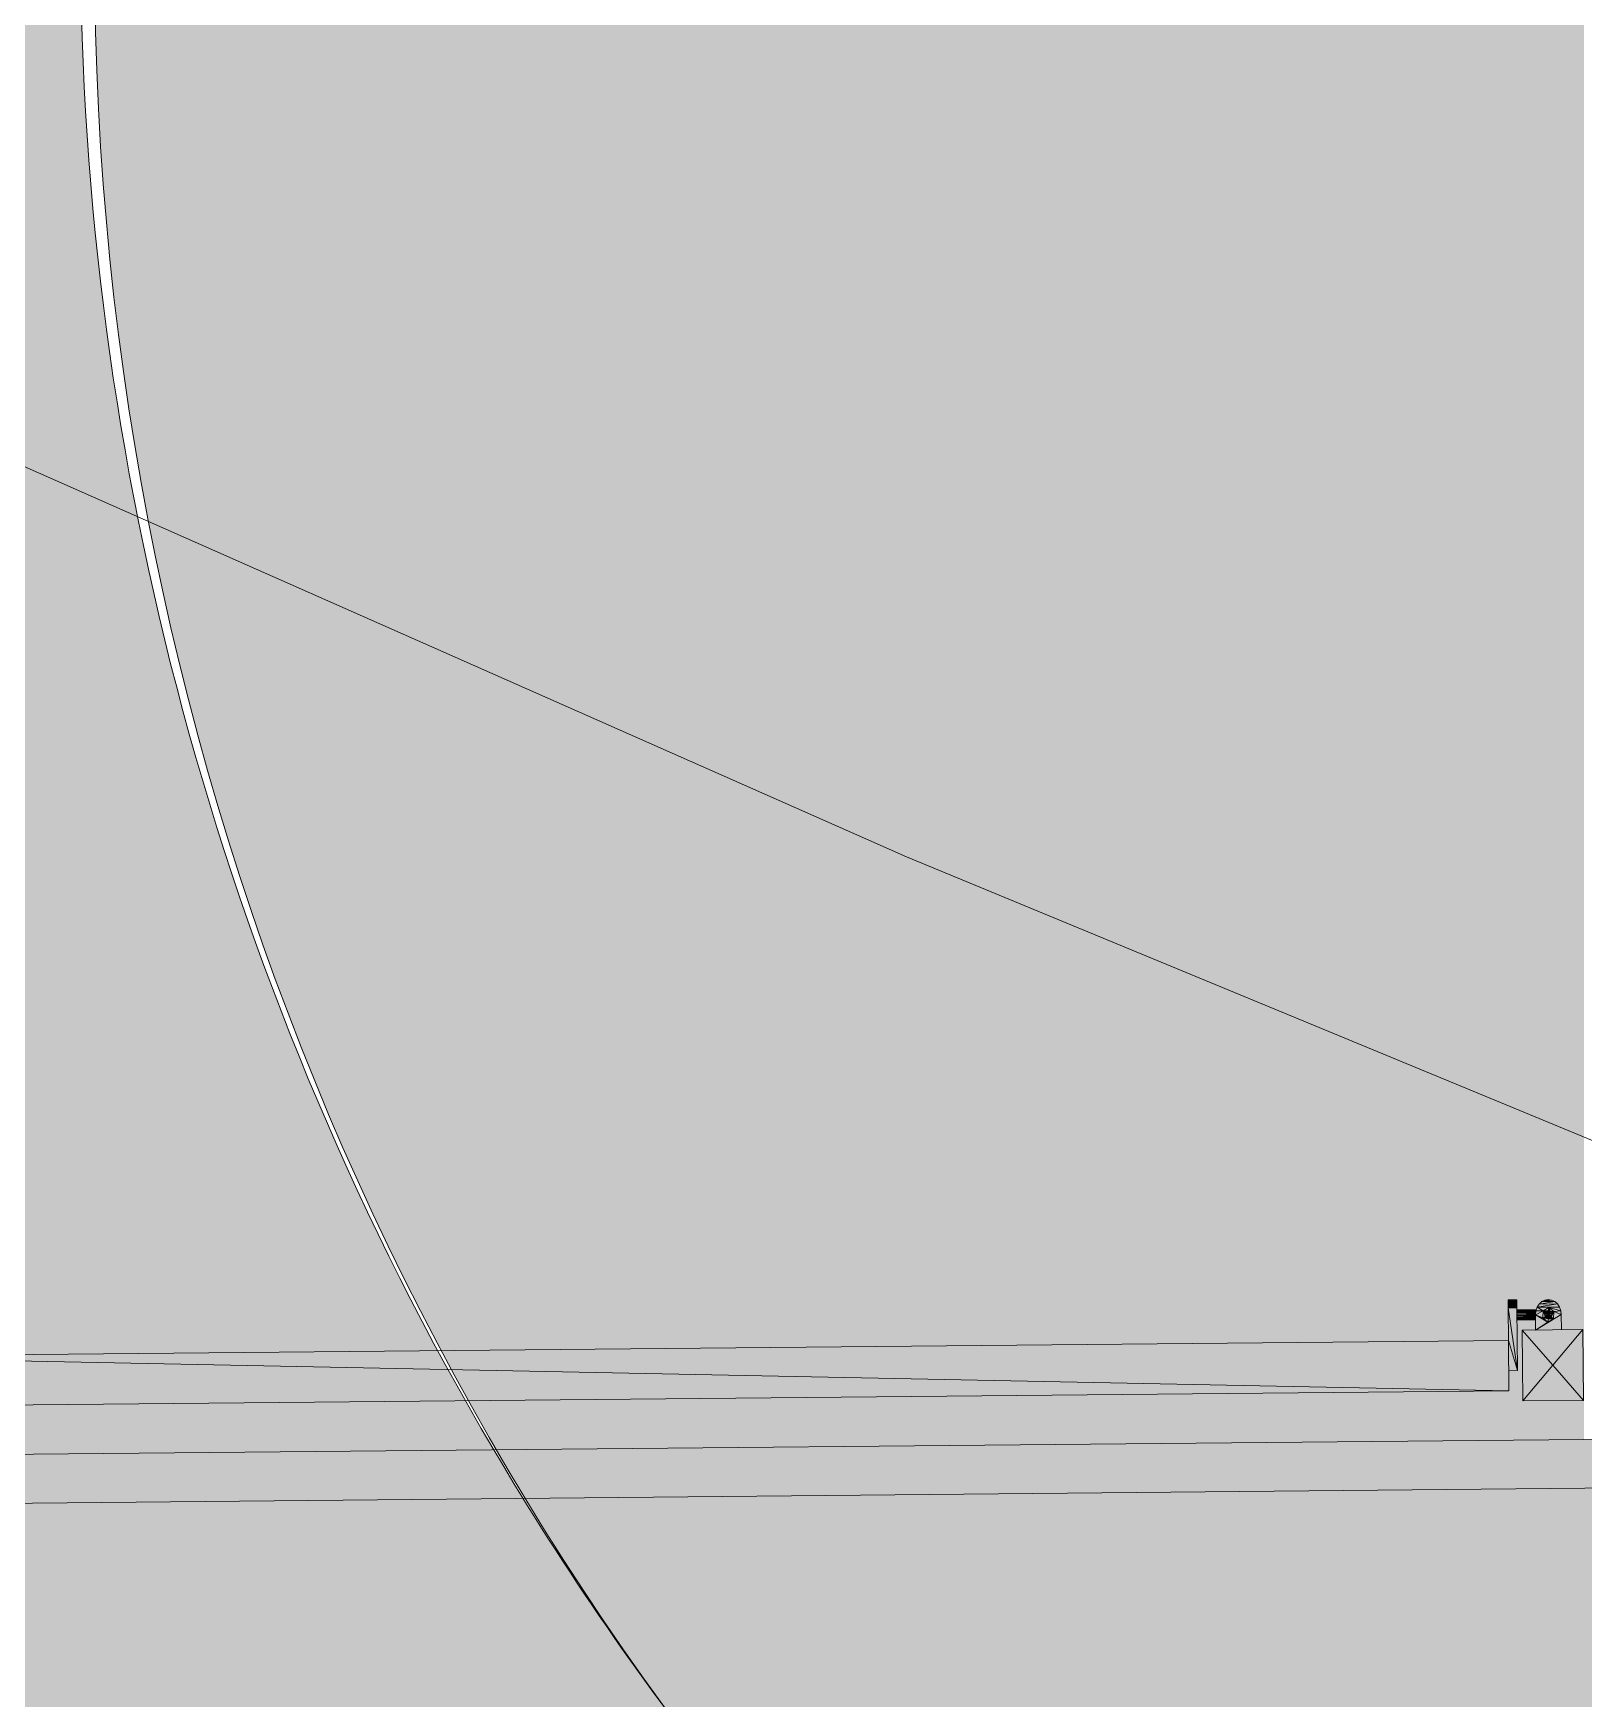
# Model space of a CAD drawing. Header units: millimetres. Extents: x 132836 to 1862386, y -330276 to -143438.
# Drawn here: x 162720 to 163761, y -272098 to -270980 of the extents above; entities that cross this region are included whole.
import ezdxf

# ---------------------------------------------------------------- set-up
doc = ezdxf.new("R2010")
doc.units = ezdxf.units.MM
doc.header["$MEASUREMENT"] = 0
for name, color, linetype in [('Divers - Dessin général', 7, 'Continuous'), ('Nouveau_0', 7, 'Continuous'), ('Nouveau_CN_02_00', 7, 'Continuous'), ('Sols_ Dalles', 7, 'Continuous')]:
    doc.layers.add(name, color=color, linetype=linetype)

msp = doc.modelspace()

# ---------------------------------------------------------------- hatches: boundary and pattern name
at = {"linetype": 'Continuous', "lineweight": 0, "true_color": 0x6f6f6f}
h = msp.add_hatch(color=8, dxfattribs=at)
h.paths.add_polyline_path([(141848.442, -275935.042), (141848.442, -295062.571), (269220.821, -293826.868), (269220.821, -270902.734), (268763.049, -270902.734), (254213.6, -271040.575), (254213.6, -163437.635), (153156.2, -163437.635), (153156.2, -271040.575), (153182.962, -271040.57), (153183.146, -272000.514, -0.40942736), (149183.681, -275935.042)])
h.paths.add_polyline_path([(158435.584, -260639.953), (155145.584, -260639.953), (155145.584, -248364.953), (155145.584, -243089.974), (155145.584, -242189.974), (158435.584, -242189.974)], flags=0)
h.paths.add_polyline_path([(196775.042, -260810.571), (196775.042, -222495.57), (186955.542, -222495.57), (186955.542, -218295.57), (196754.55, -218295.57), (196754.55, -208495.57), (196754.55, -204495.57), (193355.542, -204495.57), (193355.542, -201780.57), (193355.542, -195161.535), (195576.034, -195161.535), (195576.034, -189810.571), (217850.068, -189810.571), (217850.068, -262266.885), (245610.045, -262266.885), (245610.045, -253395.571), (245626.034, -253395.571), (246426.034, -253395.571), (247826.034, -253395.571), (247826.034, -248005.571), (247826.034, -246605.571), (245626.034, -246605.571), (245610.045, -246605.571), (245610.045, -171995.57), (212806.28, -171995.57), (161503.433, -171995.57), (161503.433, -193810.571), (161503.433, -230015.57), (161503.433, -260810.571)], flags=0)
h.paths.add_polyline_path([(162737.042, -269433.913, -0.09031866), (162858.773, -268727.623, -0.20144873), (163912.639, -267592.74, -0.10421145), (164718.006, -267415.055), (165317.979, -267409.371, -0.10404461), (166125.354, -267571.244, -0.23825546), (167284.257, -268953.318, -0.05518862), (167336.836, -269390.334), (167338.931, -269611.438), (167351.046, -270890.267), (167092.583, -271892.761, -0.26794919), (165370.083, -272909.124), (164770.11, -272914.808, -0.19371746), (163379.252, -272370.185, -0.07056876), (163028.663, -271931.262, -0.1316525), (162751.253, -270933.845)], flags=0)
h.paths.add_polyline_path([(173316.986, -273599.031), (173316.986, -273452.052), (173330.488, -267377.824, -0.3805567), (175316.986, -265609.826), (175394.714, -265609.826), (175394.714, -270609.826), (190394.714, -270609.826), (190394.714, -265609.826), (195356.191, -265609.826, -0.41421356), (196856.191, -267109.826), (196856.191, -273660.699, -0.34550161), (195137.285, -275433.432), (175327.752, -275599.002, -0.4157911)], flags=0)
h.paths.add_polyline_path([(205510.093, -271504.083, -0.13447393), (205230.948, -270484.937), (205230.948, -268984.937, -0.41421356), (207230.948, -266984.937), (207830.948, -266984.937, -0.41421356), (209830.948, -268984.937), (209830.948, -270484.937, -0.12882035), (209574.03, -271465.581, -0.27093629), (207830.948, -272484.937), (207230.948, -272484.937, -0.26498)], flags=0)
h.paths.add_polyline_path([(217862.687, -273329.325), (217869.949, -267730.336, -0.09856151), (218100.718, -266943.721), (218117.681, -266951.545, -0.258849), (219955.479, -265605.827), (219953.141, -265587.294), (220637.569, -265587.294), (220637.569, -265687.294), (220637.569, -270687.294), (250537.569, -270687.294), (250537.569, -265687.294), (252208.004, -265687.294), (254186.294, -265687.294), (254186.294, -267687.294), (254186.294, -271062.255, 0.00134576), (254186.323, -271073.021), (254197.209, -273095.233, -0.41421356), (252208.004, -275105.97), (243484.534, -275105.97, -0.00518896), (243431.438, -275116.103), (235447.992, -275196.191), (220071.012, -275253.24, -0.38655333), (217873.089, -273475.385, -0.02518922)], flags=0)
at = {"layer": 'Sols_ Dalles', "linetype": 'Continuous', "lineweight": 0, "true_color": 0x2e271c}
h = msp.add_hatch(color=250, dxfattribs=at)
h.paths.add_polyline_path([(164760.681, -272927.623), (165360.681, -272927.623, 0.41421356), (167360.681, -270927.623), (167360.681, -269427.623, 0.41421356), (165360.681, -267427.623), (164760.681, -267427.623, 0.41421356), (162760.681, -269427.623), (162760.681, -270927.623, 0.41421356)])
h.paths.add_polyline_path([(163760.681, -268424.198), (166769.358, -268424.198), (166769.358, -271924.327), (163760.681, -271924.327)], flags=0)

# ---------------------------------------------------------------- linework, layer by layer
at = {"color": 7, "linetype": 'Continuous', "lineweight": 20}
for p, q in [((163715.599, -271830.641), (163709.792, -271830.696)), ((163709.792, -271830.696), (163709.793, -271830.867)), ((163709.793, -271830.867), (163715.599, -271830.641)), ((163715.601, -271830.812), (163709.793, -271830.867)), ((163709.793, -271830.867), (163709.795, -271831.103)), ((163709.795, -271831.103), (163715.601, -271830.812)), ((163715.603, -271831.048), (163709.795, -271831.103)), ((163709.795, -271831.103), (163709.798, -271831.404)), ((163709.798, -271831.404), (163715.603, -271831.048)), ((163715.606, -271831.349), (163709.798, -271831.404)), ((163709.798, -271831.404), (163709.802, -271831.764)), ((163709.802, -271831.764), (163715.606, -271831.349)), ((163715.61, -271831.709), (163709.802, -271831.764)), ((163709.802, -271831.764), (163709.806, -271832.178)), ((163709.806, -271832.178), (163715.61, -271831.709)), ((163715.613, -271832.123), (163709.806, -271832.178)), ((163715.618, -271832.588), (163709.806, -271832.178)), ((163709.806, -271832.178), (163709.81, -271832.643)), ((163715.618, -271832.588), (163709.81, -271832.643)), ((163715.623, -271833.096), (163709.81, -271832.643)), ((163709.81, -271832.643), (163709.815, -271833.151)), ((163715.601, -271830.812), (163715.599, -271830.641)), ((163715.603, -271831.048), (163715.601, -271830.812)), ((163715.606, -271831.349), (163715.603, -271831.048)), ((163715.61, -271831.709), (163715.606, -271831.349)), ((163715.613, -271832.123), (163715.61, -271831.709)), ((163715.618, -271832.588), (163715.613, -271832.123)), ((163715.623, -271833.096), (163715.618, -271832.588)), ((163741.078, -271831.765), (163730.578, -271833.484)), ((163732.367, -271831.847), (163730.578, -271833.484)), ((163738.968, -271830.767), (163732.367, -271831.847)), ((163734.458, -271830.81), (163732.367, -271831.847)), ((163741.078, -271831.765), (163732.367, -271831.847)), ((163736.71, -271830.441), (163734.458, -271830.81)), ((163738.968, -271830.767), (163734.458, -271830.81)), ((163738.968, -271830.767), (163736.71, -271830.441)), ((163741.078, -271831.765), (163738.968, -271830.767)), ((163742.898, -271833.367), (163741.078, -271831.765)), ((163715.623, -271833.096), (163709.815, -271833.151)), ((163715.628, -271833.642), (163709.815, -271833.151)), ((163709.815, -271833.151), (163709.82, -271833.697)), ((163715.628, -271833.642), (163709.82, -271833.697)), ((163715.633, -271834.218), (163709.82, -271833.697)), ((163709.82, -271833.697), (163709.825, -271834.273)), ((163715.633, -271834.218), (163709.825, -271834.273)), ((163715.639, -271834.818), (163709.825, -271834.273)), ((163709.825, -271834.273), (163709.831, -271834.873)), ((163715.639, -271834.818), (163709.831, -271834.873)), ((163715.645, -271835.433), (163709.831, -271834.873)), ((163709.831, -271834.873), (163709.837, -271835.488)), ((163715.645, -271835.433), (163709.837, -271835.488)), ((163715.651, -271836.056), (163709.837, -271835.488)), ((163709.837, -271835.488), (163709.843, -271836.111)), ((163715.651, -271836.056), (163709.843, -271836.111)), ((163716.05, -271878.196), (163709.843, -271836.111)), ((163709.843, -271836.111), (163710.049, -271857.87)), ((163715.628, -271833.642), (163715.623, -271833.096)), ((163715.633, -271834.218), (163715.628, -271833.642)), ((163715.639, -271834.818), (163715.633, -271834.218)), ((163715.645, -271835.433), (163715.639, -271834.818)), ((163715.651, -271836.056), (163715.645, -271835.433)), ((163716.05, -271878.196), (163715.651, -271836.056)), ((163728.629, -271837.312), (163715.664, -271837.435)), ((163715.665, -271837.55), (163728.618, -271837.342)), ((163728.588, -271837.428), (163715.665, -271837.55)), ((163715.668, -271837.89), (163728.558, -271837.516)), ((163728.471, -271837.769), (163715.668, -271837.89)), ((163715.673, -271838.429), (163728.422, -271837.914)), ((163728.342, -271838.309), (163715.673, -271838.429)), ((163728.29, -271838.819), (163715.673, -271838.429)), ((163728.27, -271839.014), (163715.68, -271839.133)), ((163728.209, -271839.604), (163715.68, -271839.133)), ((163728.185, -271839.834), (163715.688, -271839.952)), ((163728.121, -271840.462), (163715.688, -271839.952)), ((163728.094, -271840.714), (163715.696, -271840.832)), ((163728.1, -271841.34), (163715.696, -271840.832)), ((163715.704, -271841.711), (163728.103, -271841.593)), ((163728.108, -271842.176), (163715.704, -271841.711)), ((163715.712, -271842.53), (163728.111, -271842.412)), ((163728.115, -271842.913), (163715.712, -271842.53)), ((163715.719, -271843.233), (163728.117, -271843.116)), ((163728.119, -271843.271), (163715.724, -271843.773)), ((163715.724, -271843.773), (163728.122, -271843.656)), ((163728.123, -271843.753), (163715.727, -271844.112)), ((163715.727, -271844.112), (163728.126, -271843.995)), ((163728.126, -271844.028), (163715.728, -271844.228)), ((163733.298, -271837.919), (163728.094, -271840.714)), ((163728.366, -271838.074), (163728.094, -271840.714)), ((163736.561, -271845.535), (163728.094, -271840.714)), ((163728.094, -271840.714), (163728.191, -271850.904)), ((163733.052, -271842.822), (163728.094, -271840.714)), ((163745.518, -271840.549), (163728.191, -271850.904)), ((163729.214, -271835.608), (163728.366, -271838.074)), ((163733.298, -271837.919), (163728.366, -271838.074)), ((163742.898, -271833.367), (163729.214, -271835.608)), ((163730.578, -271833.484), (163729.214, -271835.608)), ((163744.303, -271835.465), (163729.214, -271835.608)), ((163733.298, -271837.919), (163729.214, -271835.608)), ((163737.051, -271835.728), (163729.214, -271835.608)), ((163742.898, -271833.367), (163730.578, -271833.484)), ((163733.298, -271837.919), (163733.052, -271842.822)), ((163734.807, -271842.009), (163733.052, -271842.822)), ((163735.182, -271842.568), (163733.052, -271842.822)), ((163736.832, -271843.349), (163733.052, -271842.822)), ((163733.052, -271842.822), (163736.561, -271845.535)), ((163735.667, -271842.996), (163733.052, -271842.822)), ((163737.051, -271835.728), (163733.298, -271837.919)), ((163733.298, -271837.919), (163736.78, -271837.914)), ((163734.807, -271842.009), (163733.298, -271837.919)), ((163734.483, -271840.654), (163733.298, -271837.919)), ((163734.555, -271839.95), (163733.298, -271837.919)), ((163734.781, -271839.292), (163733.298, -271837.919)), ((163735.146, -271838.725), (163733.298, -271837.919)), ((163735.622, -271838.289), (163733.298, -271837.919)), ((163736.18, -271838.012), (163733.298, -271837.919)), ((163739.044, -271839.907), (163734.483, -271840.654)), ((163734.483, -271840.654), (163734.555, -271839.95)), ((163739.129, -271840.61), (163734.483, -271840.654)), ((163734.569, -271841.356), (163734.483, -271840.654)), ((163738.805, -271839.254), (163734.555, -271839.95)), ((163734.555, -271839.95), (163734.781, -271839.292)), ((163739.044, -271839.907), (163734.555, -271839.95)), ((163739.129, -271840.61), (163734.569, -271841.356)), ((163739.057, -271841.313), (163734.569, -271841.356)), ((163734.807, -271842.009), (163734.569, -271841.356)), ((163738.431, -271838.694), (163734.781, -271839.292)), ((163734.781, -271839.292), (163735.146, -271838.725)), ((163738.805, -271839.254), (163734.781, -271839.292)), ((163739.057, -271841.313), (163734.807, -271842.009)), ((163738.831, -271841.971), (163734.807, -271842.009)), ((163735.182, -271842.568), (163734.807, -271842.009)), ((163737.945, -271838.267), (163735.146, -271838.725)), ((163735.146, -271838.725), (163735.622, -271838.289)), ((163738.431, -271838.694), (163735.146, -271838.725)), ((163738.831, -271841.971), (163735.182, -271842.568)), ((163738.467, -271842.537), (163735.182, -271842.568)), ((163735.667, -271842.996), (163735.182, -271842.568)), ((163737.382, -271838.001), (163735.622, -271838.289)), ((163735.622, -271838.289), (163736.18, -271838.012)), ((163737.945, -271838.267), (163735.622, -271838.289)), ((163738.467, -271842.537), (163735.667, -271842.996)), ((163737.99, -271842.974), (163735.667, -271842.996)), ((163737.432, -271843.251), (163735.667, -271842.996)), ((163736.23, -271843.262), (163735.667, -271842.996)), ((163736.18, -271838.012), (163736.78, -271837.914)), ((163737.382, -271838.001), (163736.18, -271838.012)), ((163737.432, -271843.251), (163736.23, -271843.262)), ((163736.832, -271843.349), (163736.23, -271843.262)), ((163745.518, -271840.549), (163736.561, -271845.535)), ((163736.561, -271845.535), (163740.315, -271843.344)), ((163736.561, -271845.535), (163736.832, -271843.349)), ((163737.051, -271835.728), (163736.78, -271837.914)), ((163736.78, -271837.914), (163737.382, -271838.001)), ((163737.432, -271843.251), (163736.832, -271843.349)), ((163736.832, -271843.349), (163740.315, -271843.344)), ((163744.303, -271835.465), (163737.051, -271835.728)), ((163740.56, -271838.441), (163737.051, -271835.728)), ((163737.051, -271835.728), (163737.945, -271838.267)), ((163737.051, -271835.728), (163737.382, -271838.001)), ((163745.196, -271837.915), (163737.051, -271835.728)), ((163737.382, -271838.001), (163737.945, -271838.267)), ((163737.99, -271842.974), (163737.432, -271843.251)), ((163740.315, -271843.344), (163737.432, -271843.251)), ((163740.56, -271838.441), (163737.945, -271838.267)), ((163737.945, -271838.267), (163738.431, -271838.694)), ((163738.467, -271842.537), (163737.99, -271842.974)), ((163740.315, -271843.344), (163737.99, -271842.974)), ((163740.56, -271838.441), (163738.431, -271838.694)), ((163738.431, -271838.694), (163738.805, -271839.254)), ((163738.831, -271841.971), (163738.467, -271842.537)), ((163740.315, -271843.344), (163738.467, -271842.537)), ((163740.56, -271838.441), (163738.805, -271839.254)), ((163738.805, -271839.254), (163739.044, -271839.907)), ((163740.56, -271838.441), (163738.831, -271841.971)), ((163739.057, -271841.313), (163738.831, -271841.971)), ((163740.315, -271843.344), (163738.831, -271841.971)), ((163740.56, -271838.441), (163739.044, -271839.907)), ((163739.044, -271839.907), (163739.129, -271840.61)), ((163740.56, -271838.441), (163739.057, -271841.313)), ((163739.129, -271840.61), (163739.057, -271841.313)), ((163740.56, -271838.441), (163739.129, -271840.61)), ((163740.315, -271843.344), (163740.56, -271838.441)), ((163745.518, -271840.549), (163740.315, -271843.344)), ((163745.196, -271837.915), (163740.56, -271838.441)), ((163745.518, -271840.549), (163740.56, -271838.441)), ((163744.303, -271835.465), (163742.898, -271833.367)), ((163745.196, -271837.915), (163744.303, -271835.465)), ((163745.518, -271840.549), (163745.196, -271837.915)), ((163745.614, -271850.739), (163745.518, -271840.549)), ((163715.728, -271844.228), (163728.127, -271844.111)), ((163759.983, -271850.603), (163719.328, -271850.988)), ((163739.881, -271874.573), (163719.328, -271850.988)), ((163719.328, -271850.988), (163719.779, -271898.543)), ((163736.561, -271845.535), (163728.191, -271850.904)), ((163739.881, -271874.573), (163759.983, -271850.603)), ((163760.433, -271898.158), (163759.983, -271850.603)), ((163710.049, -271857.87), (162565.907, -271868.71)), ((163716.05, -271878.196), (163710.049, -271857.87)), ((163710.371, -271891.838), (163710.049, -271857.87)), ((162565.907, -271868.71), (163710.371, -271891.838)), ((163739.881, -271874.573), (163719.779, -271898.543)), ((163760.433, -271898.158), (163739.881, -271874.573)), ((163710.242, -271878.251), (163716.05, -271878.196)), ((162566.229, -271902.677), (163710.371, -271891.838)), ((163719.779, -271898.543), (163760.433, -271898.158))]:
    msp.add_line(p, q, dxfattribs=at)
at = {"color": 9, "linetype": 'Continuous', "lineweight": 5}
msp.add_lwpolyline([(162737.042, -269433.913), (162751.253, -270933.845, 0.1316525), (163028.663, -271931.262, 0.07056876), (163379.252, -272370.185, 0.19371746), (164770.11, -272914.808), (165370.083, -272909.124, 0.26794919), (167092.583, -271892.761), (167351.046, -270890.267), (167338.931, -269611.438), (167336.836, -269390.334, 0.05518862), (167284.257, -268953.318, 0.23825546), (166125.354, -267571.244, 0.10404461), (165317.979, -267409.371), (164718.006, -267415.055, 0.10421145), (163912.639, -267592.74, 0.20144873), (162858.773, -268727.623, 0.09031866)], format="xyb", close=True, dxfattribs=at)
at = {"layer": 'Divers - Dessin général', "color": 8, "linetype": 'Continuous', "lineweight": 5}
msp.add_lwpolyline([(254205.676, -163437.635), (254186.294, -271067.638), (152856.388, -272027.634), (152839.018, -197317.635), (152835.676, -163437.635)], close=True, dxfattribs=at)
at = {"layer": 'Divers - Dessin général', "color": 14, "linetype": 'Continuous', "lineweight": 5, "true_color": 0x990000}
msp.add_lwpolyline([(254205.676, -163437.635), (254186.294, -271067.638), (152856.388, -272027.634), (152839.018, -197317.635), (152835.676, -163437.635)], close=True, dxfattribs=at)
at = {"layer": 'Nouveau_0', "color": 8, "linetype": 'Continuous', "lineweight": 5}
msp.add_line((152835.676, -272063.016), (254199.193, -271079.638), dxfattribs=at)
msp.add_line((152835.676, -272063.016), (254199.193, -271079.638), dxfattribs=at)
at = {"layer": 'Nouveau_0', "color": 8, "linetype": 'Continuous', "lineweight": 5, "flags": 128}
msp.add_lwpolyline([(152835.676, -272063.016), (254199.193, -271079.638), (254199.193, -163437.635), (152835.676, -163437.635), (152835.676, -197326.333)], close=True, dxfattribs=at)
at = {"layer": 'Nouveau_CN_02_00', "color": 8, "linetype": 'Continuous', "lineweight": 5, "flags": 128}
msp.add_lwpolyline([(167611.656, -272690.564), (167364.969, -272649.913), (167107.795, -272617.539), (166827.204, -272585.603), (166512.389, -272544.04), (166152.545, -272482.784), (165736.867, -272391.771), (165254.551, -272260.936), (164694.791, -272080.213), (164046.781, -271839.538), (163305.82, -271533.209), (162491.614, -271172.97), (161629.974, -270774.931), (160746.709, -270355.2), (159867.629, -269929.885)], dxfattribs=at)
at = {"layer": 'Sols_ Dalles', "color": 250, "linetype": 'Continuous', "lineweight": 5, "true_color": 0x1f1f1f}
msp.add_lwpolyline([(164760.681, -272927.623), (165360.681, -272927.623, 0.41421356), (167360.681, -270927.623), (167360.681, -269427.623, 0.41421356), (165360.681, -267427.623), (164760.681, -267427.623, 0.41421356), (162760.681, -269427.623), (162760.681, -270927.623, 0.41421356)], format="xyb", close=True, dxfattribs=at)

doc.saveas('drawing.dxf')
